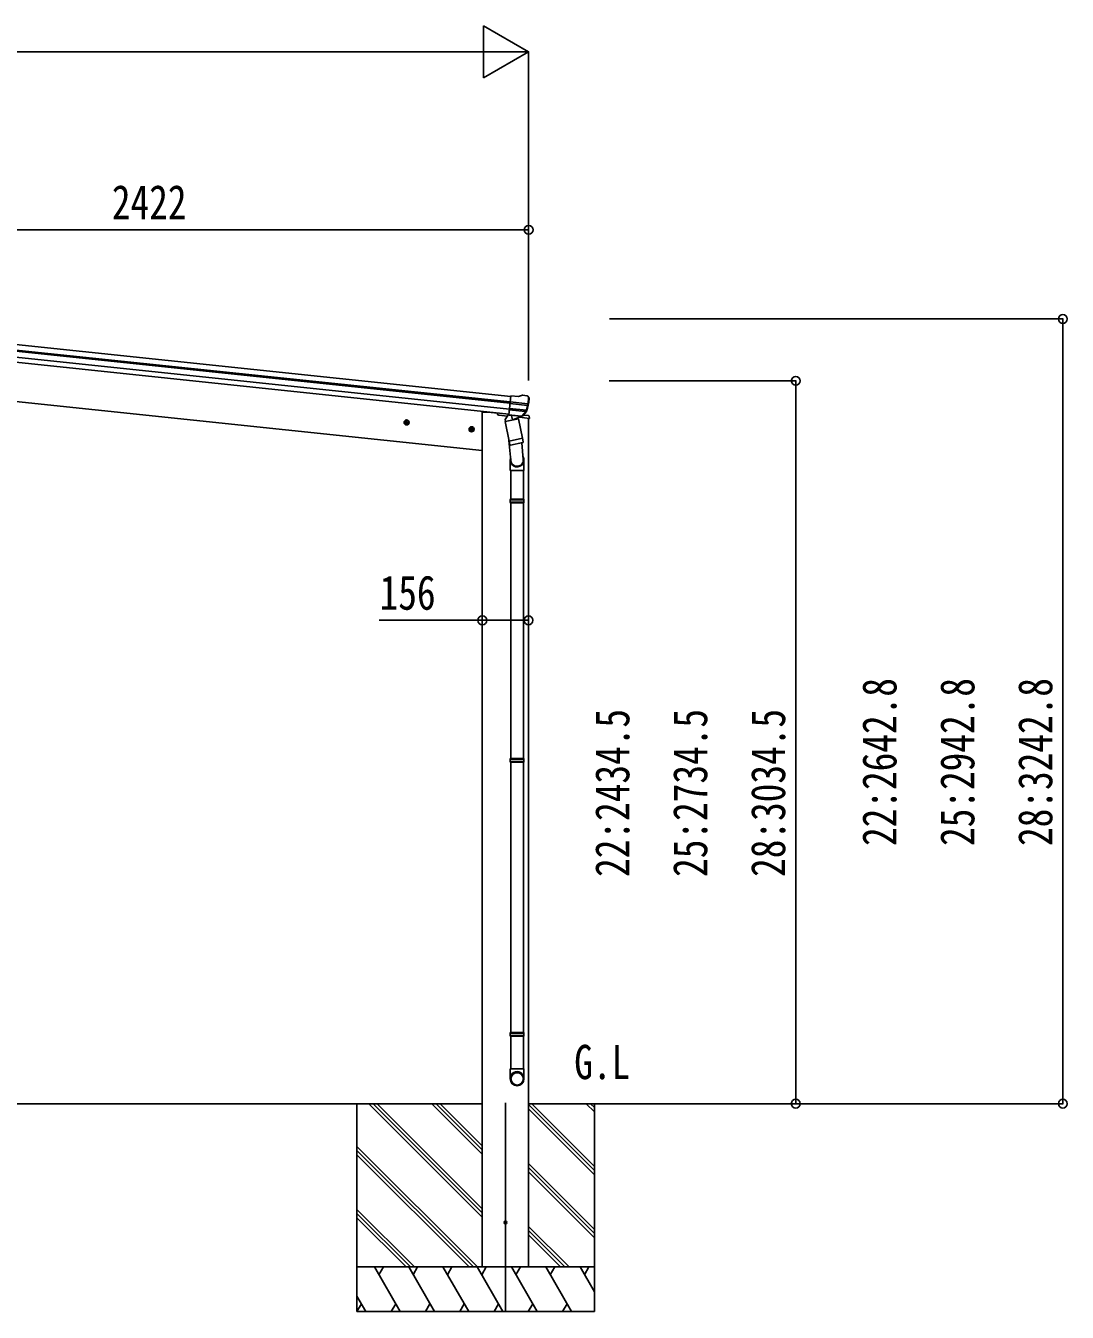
# Model space of a CAD drawing. Units: millimetres, scale not verified. Extents: x -14718 to 14718, y -10395 to 10395.
# Drawn here: x -7581 to -4071, y -6040 to -1707 of the extents above; entities that cross this region are included whole.
import ezdxf
from ezdxf.enums import TextEntityAlignment as Align

# ---------------------------------------------------------------- set-up
doc = ezdxf.new("R2010")
doc.units = ezdxf.units.MM
doc.header["$LTSCALE"] = 50
for name, color, linetype in [('0-2_USER1', 3, 'Continuous'), ('0-3_YKK_12', 2, 'Continuous'), ('0-4_YKK_13', 4, 'Continuous'), ('0-5_YKK_A1', 4, 'Continuous'), ('0-6_YKK_D', 6, 'Continuous')]:
    doc.layers.add(name, color=color, linetype=linetype)
doc.styles.add('ＭＳ ゴシック', font='')
doc.styles.get('ＭＳ ゴシック').set_extended_font_data('MS Gothic')

msp = doc.modelspace()

# ---------------------------------------------------------------- linework, layer by layer
at = {"layer": '0-3_YKK_12'}
msp.add_line((-5964.42, -6040), (-5964.42, -5335), dxfattribs=at)
at = {"layer": '0-4_YKK_13'}
for p, q in [((-5953.16, -3018.05), (-5946.37, -2953.49)), ((-5889.54, -2986.14), (-5949.14, -2979.88)), ((-5948.53, -2974.02), (-5888.79, -2980.3)), ((-5919.85, -2956.28), (-5946.37, -2953.49)), ((-5892.28, -2953.15), (-5892.28, -2953.15)), ((-5888.92, -2954.97), (-5888.92, -2954.97)), ((-5888.92, -2954.97), (-5885.42, -2959.29)), ((-5885.42, -2959.29), (-5884.72, -2960.15)), ((-5884.13, -2964.06), (-5884.05, -2962.18)), ((-5991.4, -3011.1), (-5990.98, -3014.33)), ((-5957.28, -3021.73), (-5986.54, -3018.65)), ((-5965.37, -3040.12), (-5920.49, -3030.98)), ((-5953.92, -3016.65), (-5965.12, -3033.57)), ((-5952.99, -3016.46), (-5953.92, -3016.65)), ((-5953.16, -3018.05), (-5943.21, -3019.09)), ((-5909.76, -3022.38), (-5953.13, -3017.82)), ((-5896.17, -3006.63), (-5951.35, -3000.83)), ((-5949.61, -3018.51), (-5951.17, -3018.35)), ((-5893.84, -3002.36), (-5950.88, -2996.36)), ((-5912.07, -3022.46), (-5949.61, -3018.51)), ((-5943.47, -3019.54), (-5940.55, -3033.89)), ((-5943.21, -3019.09), (-5942.96, -3019.21)), ((-5942.96, -3019.21), (-5917.63, -3021.87)), ((-5914.33, -3024.78), (-5939.08, -3034.53)), ((-5922.66, -3028.06), (-5922.01, -3031.29)), ((-5920.49, -3030.98), (-5907.13, -3096.64)), ((-5917.63, -3021.87), (-5917.35, -3021.81)), ((-5917.35, -3021.81), (-5909.66, -3022.62)), ((-5883.53, -3029.48), (-5917.26, -3025.93)), ((-5913.86, -3022.92), (-5913.71, -3023.65)), ((-5910.51, -3022.62), (-5912.07, -3022.46)), ((-5907.99, -3021.06), (-5894.94, -3005.13)), ((-5907.05, -3021.7), (-5893.35, -3005.94)), ((-5903.93, -3018.28), (-5887.09, -3020.05)), ((-5884.43, -3022.65), (-5883.53, -3029.48)), ((-5952.01, -3105.77), (-5965.37, -3040.12)), ((-5965.12, -3033.57), (-5963.85, -3039.81)), ((-5952.45, -3103.63), (-5945.79, -3171.38)), ((-5952.01, -3105.77), (-5907.13, -3096.64)), ((-5952, -3105.77), (-5949.46, -3118.24)), ((-5906.2, -3111.25), (-5947.16, -3119.58)), ((-5909.54, -3111.93), (-5903.98, -3167.65)), ((-5904.65, -3108.89), (-5907.14, -3096.64)), ((-5904.87, -3110.28), (-5904.87, -3110.28)), ((-5947.83, -3170.15), (-5947.83, -3204.81)), ((-5947.83, -3204.81), (-5901.83, -3204.81)), ((-5945.83, -3204.81), (-5945.83, -3301.55)), ((-5903.83, -3204.81), (-5903.83, -3301.55)), ((-5901.83, -3204.81), (-5901.83, -3170.46)), ((-5947.83, -3303.55), (-5946.83, -3301.55)), ((-5947.83, -3303.55), (-5901.83, -3303.55)), ((-5947.83, -3303.55), (-5947.83, -3311.55)), ((-5947.83, -3311.55), (-5901.83, -3311.55)), ((-5947.83, -3311.55), (-5946.83, -3313.55)), ((-5946.83, -3301.55), (-5902.83, -3301.55)), ((-5946.83, -3313.55), (-5902.83, -3313.55)), ((-5945.83, -3313.55), (-5945.83, -4175.25)), ((-5903.83, -3313.55), (-5903.83, -4175.25)), ((-5901.83, -3303.55), (-5902.83, -3301.55)), ((-5947.83, -4177.25), (-5946.83, -4175.25)), ((-5947.83, -4177.25), (-5901.83, -4177.25)), ((-5947.83, -4177.25), (-5947.83, -4185.25)), ((-5947.83, -4185.25), (-5901.83, -4185.25)), ((-5947.83, -4185.25), (-5946.83, -4187.25)), ((-5946.83, -4175.25), (-5902.83, -4175.25)), ((-5946.83, -4187.25), (-5902.83, -4187.25)), ((-5945.83, -4187.25), (-5945.83, -5097.94)), ((-5903.83, -4187.25), (-5903.83, -5097.94)), ((-5901.83, -4177.25), (-5902.83, -4175.25)), ((-5947.83, -5099.94), (-5946.83, -5097.94)), ((-5947.83, -5099.94), (-5901.83, -5099.94)), ((-5947.83, -5099.94), (-5947.83, -5107.94)), ((-5947.83, -5107.94), (-5901.83, -5107.94)), ((-5947.83, -5107.94), (-5946.83, -5109.94)), ((-5946.83, -5097.94), (-5902.83, -5097.94)), ((-5946.83, -5109.94), (-5902.83, -5109.94)), ((-5945.83, -5109.94), (-5945.83, -5219.94)), ((-5903.83, -5109.94), (-5903.83, -5219.94)), ((-5901.83, -5099.94), (-5902.83, -5097.94)), ((-5947.83, -5254.08), (-5947.83, -5219.94)), ((-5947.83, -5219.94), (-5901.83, -5219.94)), ((-5901.83, -5254.08), (-5901.83, -5219.94))]:
    msp.add_line(p, q, dxfattribs=at)
for points in [[(-5919.85, -2956.28), (-5907.05, -2951.88), (-5907.05, -2951.87)], [(-5905.77, -2951.73), (-5905.76, -2951.73), (-5892.28, -2953.15)], [(-5901.83, -3303.55), (-5901.83, -3311.55), (-5902.83, -3313.55)], [(-5901.83, -4177.25), (-5901.83, -4185.25), (-5902.83, -4187.25)], [(-5901.83, -5099.94), (-5901.83, -5107.94), (-5902.83, -5109.94)]]:
    msp.add_lwpolyline(points, dxfattribs=at)
msp.add_circle((-5964.42, -5737.5), 4.5, dxfattribs=at)
for centre, radius, start, end in [((-5906.08, -2954.71), 3, 84.02369, 108.97631), ((-6085.03, -2942.94), 200.2, 342.20009, 347.53883), ((-6085.03, -2942.94), 202, 342.13916, 354), ((-5892.8, -2958.12), 5, 39.04426, 83.95574), ((-5889.64, -2987.49), 1.35, 83.1605, 85.91927), ((-5886.76, -2986.51), 2.74, 167.02151, 172.43412), ((-5844.07, -2987.65), 45.32, 170.67122, 173.64518), ((-6077.96, -2944.99), 192.44, 349.4271, 354.57578), ((-5986.02, -3013.68), 5, 187.5, 264), ((-5951.12, -3017.85), 0.5, 228.73754, 264), ((-5944.05, -3019.7), 0.604, 15.29405, 86.90158), ((-5914.69, -3023.85), 1, 291.5, 11.5), ((-5913.37, -3022.82), 0.5, 84, 191.5), ((-5910.45, -3022.12), 0.5, 264, 299.26246), ((-5909.31, -3019.74), 2.99, 273.2717, 319.00739), ((-5897.27, -3003.23), 3, 320.69111, 342.20009), ((-5895.62, -3003.98), 3, 319, 342.13916), ((-5887.4, -3023.04), 3, 7.5, 84), ((-5939.56, -3033.61), 1.03, 195.53431, 297.46103), ((-5947.56, -3117.62), 2, 198.03157, 281.5), ((-5906.6, -3109.29), 2, 281.5, 330.09038), ((-5906.55, -3109.31), 1.95, 330.02234, 12.45983), ((-5931.83, -3170.46), 30, 0, 2.54858)]:
    msp.add_arc(centre, radius, start, end, dxfattribs=at)
for centre, major_axis, ratio, start_param, end_param in [((-6087.33, -2964.89), (20.92, 199.05), 0.994373, 4.7113789, 4.7277536), ((-5886.26, -2963.2), (0.38, 5.97), 0.020485, 0.671432, 1.5691306), ((-5890.6, -2957.66), (5.48, -2.51), 0.24881, 0.460585, 0.4641038), ((-5887.06, -2962.04), (-1.9, 2.34), 0.995767, 3.9859716, 4.712389), ((-5909.44, -3019.4), (0.51, 2.96), 0.642905, 3.2459383, 4.203928), ((-5909.35, -3019.63), (1.1, -2.8), 0.997631, 5.8041905, 5.8929484), ((-5909.4, -3019.51), (3.02, -2.79), 0.650902, 5.2561448, 5.3289554), ((-5907.01, -3019.66), (1.71, 2.84), 0.040856, 2.1135035, 2.1416249), ((-5924.83, -3170.15), (-23, 0), 0.996195, 5.9588909, 9.9444346), ((-5924.83, -3170.15), (-21, 0), 0.996195, 0.0583862, 3.2616355), ((-5924.83, -5252.34), (23, 0), 0.996195, 6.2831853, 9.424778), ((-5924.83, -5254.08), (23, 0), 0.996195, 6.2831853, 9.424778), ((-5924.83, -5254.08), (0, -23.43), 0.981806, 4.712389, 7.8539816)]:
    msp.add_ellipse(centre, major_axis=major_axis, ratio=ratio, start_param=start_param, end_param=end_param, dxfattribs=at)
msp.add_ellipse((-5924.83, -5254.08), major_axis=(-21, 0), ratio=0.996195, dxfattribs=at)
at = {"layer": '0-5_YKK_A1'}
for p, q in [((-5946.58, -2955.48), (-8246, -2713.81)), ((-5951.09, -2998.42), (-8250.51, -2756.74)), ((-5949, -2978.56), (-8248.42, -2736.88)), ((-5948.57, -2974.38), (-8247.98, -2732.7)), ((-8252.27, -2773.48), (-5952.85, -3015.15)), ((-8272.84, -2903.03), (-6042.17, -3137.49)), ((-5886.67, -5887.5), (-5886.67, -3029.15)), ((-6307.13, -3042.27), (-6287.24, -3044.36)), ((-6303.26, -3038.9), (-6296.4, -3035.85)), ((-6298.23, -3053.26), (-6296.14, -3033.37)), ((-6291.11, -3047.73), (-6297.97, -3050.78)), ((-6296.4, -3035.85), (-6290.33, -3040.26)), ((-6290.33, -3040.26), (-6291.11, -3047.73)), ((-6088.33, -3065.27), (-6068.44, -3067.36)), ((-6084.46, -3061.9), (-6077.6, -3058.85)), ((-6079.43, -3076.26), (-6077.34, -3056.37)), ((-6072.32, -3070.72), (-6079.17, -3073.78)), ((-6077.6, -3058.85), (-6071.53, -3063.26)), ((-6071.53, -3063.26), (-6072.32, -3070.72)), ((-10589.68, -5337.5), (-6042.17, -5337.5)), ((-6464.42, -5337.5), (-6464.42, -6037.5)), ((-6042.17, -5719.76), (-6424.44, -5337.5)), ((-6042.17, -5705.62), (-6410.29, -5337.5)), ((-6042.17, -5691.48), (-6396.15, -5337.5)), ((-6042.17, -5507.63), (-6212.3, -5337.5)), ((-6042.17, -5493.49), (-6198.16, -5337.5)), ((-6042.17, -5479.35), (-6184.02, -5337.5)), ((-5886.67, -5337.5), (-5394.21, -5337.5)), ((-5664.42, -5562.87), (-5886.67, -5340.62)), ((-5664.42, -5577.01), (-5886.67, -5354.76)), ((-5664.42, -5548.73), (-5875.65, -5337.5)), ((-5664.42, -5364.88), (-5691.8, -5337.5)), ((-5664.42, -5350.74), (-5677.66, -5337.5)), ((-5664.42, -5337.5), (-5664.42, -6037.5)), ((-6058.28, -5887.5), (-6464.42, -5481.36)), ((-6072.42, -5887.5), (-6464.42, -5495.5)), ((-6086.57, -5887.5), (-6464.42, -5509.65)), ((-5664.42, -5760.86), (-5886.67, -5538.61)), ((-5664.42, -5775), (-5886.67, -5552.75)), ((-5664.42, -5789.14), (-5886.67, -5566.89)), ((-6270.41, -5887.5), (-6464.42, -5693.49)), ((-6284.56, -5887.5), (-6464.42, -5707.63)), ((-6298.7, -5887.5), (-6464.42, -5721.78)), ((-5749.91, -5887.5), (-5886.67, -5750.74)), ((-5764.06, -5887.5), (-5886.67, -5764.88)), ((-5778.2, -5887.5), (-5886.67, -5779.03)), ((-6464.42, -5887.5), (-5664.42, -5887.5)), ((-6319.04, -6037.5), (-6405.64, -5887.5)), ((-6390.64, -5913.48), (-6375.64, -5887.5)), ((-6203.57, -6037.5), (-6290.17, -5887.5)), ((-6260.17, -5887.5), (-6275.17, -5913.48)), ((-6088.1, -6037.5), (-6174.7, -5887.5)), ((-6159.7, -5913.48), (-6144.7, -5887.5)), ((-5972.63, -6037.5), (-6059.23, -5887.5)), ((-6044.23, -5913.48), (-6029.23, -5887.5)), ((-5857.16, -6037.5), (-5943.76, -5887.5)), ((-5928.76, -5913.48), (-5913.76, -5887.5)), ((-5741.69, -6037.5), (-5828.29, -5887.5)), ((-5813.29, -5913.48), (-5798.29, -5887.5)), ((-5664.42, -5971.33), (-5712.82, -5887.5)), ((-5697.82, -5913.48), (-5682.82, -5887.5)), ((-6434.51, -6037.5), (-6464.42, -5985.69)), ((-6449.51, -6011.52), (-6464.42, -6037.35)), ((-6334.04, -6011.52), (-6349.04, -6037.5)), ((-6218.57, -6011.52), (-6233.57, -6037.5)), ((-6103.1, -6011.52), (-6118.1, -6037.5)), ((-5987.63, -6011.52), (-6002.63, -6037.5)), ((-5872.16, -6011.52), (-5887.16, -6037.5)), ((-5756.69, -6011.52), (-5771.69, -6037.5)), ((-5664.42, -6037.5), (-6464.42, -6037.5))]:
    msp.add_line(p, q, dxfattribs=at)
for points in [[(-6042.17, -5887.5), (-6042.17, -3008.49), (-6022.17, -3008.49), (-5991.32, -3011.73)], [(-6297.97, -3050.78), (-6304.04, -3046.37), (-6303.26, -3038.9)], [(-6079.17, -3073.78), (-6085.24, -3069.36), (-6084.46, -3061.9)]]:
    msp.add_lwpolyline(points, dxfattribs=at)
for centre, radius in [((-6297.18, -3043.32), 8.5), ((-6297.18, -3043.32), 7.7), ((-6297.18, -3043.32), 6.5), ((-6078.39, -3066.31), 8.5), ((-6078.39, -3066.31), 7.7), ((-6078.39, -3066.31), 6.5)]:
    msp.add_circle(centre, radius, dxfattribs=at)
at = {"layer": '0-6_YKK_D'}
for p, q in [((-5886.17, -1794.69), (-6037.73, -1707.19)), ((-6037.73, -1707.19), (-6037.73, -1882.19)), ((-10570.68, -1794.69), (-6061.17, -1794.69)), ((-5886.17, -1794.69), (-6189.28, -1794.69)), ((-5886.17, -1794.69), (-6037.73, -1882.19)), ((-5886.17, -2853.03), (-5886.17, -1793.69)), ((-5886.17, -2394.69), (-8307.89, -2394.69)), ((-5886.17, -2901.56), (-5886.17, -2393.69)), ((-5613.78, -2694.69), (-4085.17, -2694.69)), ((-4086.17, -2694.69), (-4086.17, -5337.5)), ((-5614.78, -2903.03), (-4985.17, -2903.03)), ((-4986.17, -2903.03), (-4986.17, -5337.5)), ((-5393.21, -5337.5), (-4085.17, -5337.5)), ((-5296.09, -5337.5), (-4985.17, -5337.5))]:
    msp.add_line(p, q, dxfattribs=at)
msp.add_lwpolyline([(-5886.67, -3709.64), (-6042.17, -3709.64), (-6389.27, -3709.64)], dxfattribs=at)
for centre in [(-5886.17, -2394.69), (-4086.17, -2694.69), (-4986.17, -2903.03), (-6042.17, -3709.64), (-5886.67, -3709.64), (-4986.17, -5337.5), (-4086.17, -5337.5)]:
    msp.add_circle(centre, 14.88, dxfattribs=at)

# ---------------------------------------------------------------- texts
at = {"layer": '0-2_USER1', "style": 'ＭＳ ゴシック', "width": 0.8}
msp.add_text('G.L', height=115.5, dxfattribs=at).set_placement((-5732.5, -5289.5), align=Align.BOTTOM_LEFT)
at = {"layer": '0-6_YKK_D', "style": 'ＭＳ ゴシック', "width": 0.8}
for s, p in [('2422', (-7290.23, -2393.69)), ('156', (-6388.27, -3708.64))]:
    msp.add_text(s, height=115.5, dxfattribs=at).set_placement(p, align=Align.BOTTOM_LEFT)
for s, p in [('22:2642.8', (-4612.17, -4469.69)), ('25:2942.8', (-4349.67, -4469.69)), ('28:3242.8', (-4087.17, -4469.69)), ('22:2434.5', (-5512.17, -4573.87)), ('25:2734.5', (-5249.67, -4573.87)), ('28:3034.5', (-4987.17, -4573.87))]:
    msp.add_text(s, height=115.5, rotation=90, dxfattribs=at).set_placement(p, align=Align.BOTTOM_LEFT)

doc.saveas('drawing.dxf')
